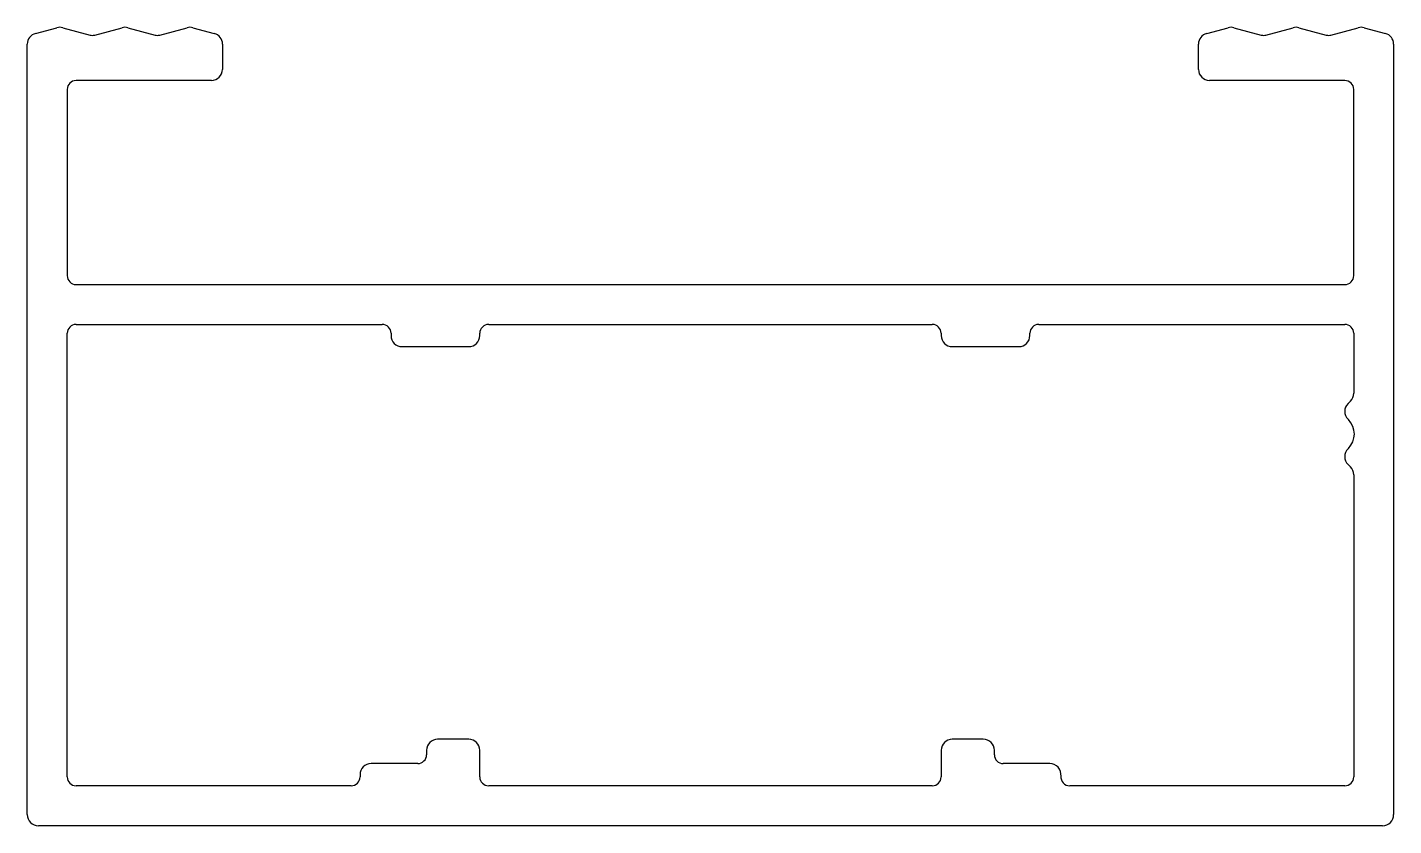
# Model space of a CAD drawing. Extents: x 1694.8 to 1725.6, y 1131.4 to 1149.4.
import ezdxf

# ---------------------------------------------------------------- set-up
doc = ezdxf.new("R2010")
doc.units = 0
doc.layers.get('0').update_dxf_attribs({"linetype": 'CONTINUOUS'})

msp = doc.modelspace()

# ---------------------------------------------------------------- linework, layer by layer
for p, q in [((1694.978, 1149.222), (1695.461, 1149.351)), ((1695.591, 1149.351), (1696.207, 1149.186)), ((1696.311, 1149.186), (1696.928, 1149.351)), ((1697.057, 1149.351), (1697.674, 1149.186)), ((1697.778, 1149.186), (1698.394, 1149.351)), ((1698.524, 1149.351), (1699.007, 1149.222)), ((1721.378, 1149.222), (1721.861, 1149.351)), ((1721.991, 1149.351), (1722.607, 1149.186)), ((1722.711, 1149.186), (1723.328, 1149.351)), ((1723.457, 1149.351), (1724.074, 1149.186)), ((1724.178, 1149.186), (1724.794, 1149.351)), ((1724.924, 1149.351), (1725.407, 1149.222)), ((1694.792, 1131.611), (1694.792, 1148.98)), ((1699.192, 1148.98), (1699.192, 1148.411)), ((1721.192, 1148.411), (1721.192, 1148.98)), ((1725.592, 1148.98), (1725.592, 1131.611)), ((1695.692, 1147.961), (1695.692, 1143.761)), ((1698.942, 1148.161), (1695.892, 1148.161)), ((1724.492, 1148.161), (1721.442, 1148.161)), ((1724.692, 1143.761), (1724.692, 1147.961)), ((1695.892, 1143.561), (1724.492, 1143.561)), ((1695.692, 1132.461), (1695.692, 1142.461)), ((1695.892, 1142.661), (1702.792, 1142.661)), ((1702.992, 1142.461), (1702.992, 1142.411)), ((1704.992, 1142.411), (1704.992, 1142.461)), ((1705.192, 1142.661), (1715.192, 1142.661)), ((1715.392, 1142.461), (1715.392, 1142.411)), ((1717.392, 1142.411), (1717.392, 1142.461)), ((1717.592, 1142.661), (1724.492, 1142.661)), ((1724.692, 1142.461), (1724.692, 1141.109)), ((1703.242, 1142.161), (1704.742, 1142.161)), ((1715.642, 1142.161), (1717.142, 1142.161)), ((1724.619, 1140.933), (1724.564, 1140.877)), ((1724.564, 1140.523), (1724.571, 1140.516)), ((1724.571, 1139.866), (1724.564, 1139.859)), ((1724.564, 1139.505), (1724.619, 1139.45)), ((1724.692, 1139.273), (1724.692, 1132.461)), ((1704.742, 1133.311), (1704.042, 1133.311)), ((1716.342, 1133.311), (1715.642, 1133.311)), ((1703.792, 1133.061), (1703.792, 1132.961)), ((1704.992, 1132.461), (1704.992, 1133.061)), ((1715.392, 1133.061), (1715.392, 1132.461)), ((1716.592, 1132.961), (1716.592, 1133.061)), ((1703.592, 1132.761), (1702.542, 1132.761)), ((1717.839, 1132.761), (1716.792, 1132.761)), ((1702.092, 1132.261), (1695.892, 1132.261)), ((1702.292, 1132.511), (1702.292, 1132.461)), ((1715.192, 1132.261), (1705.192, 1132.261)), ((1724.492, 1132.261), (1718.292, 1132.261)), ((1725.342, 1131.361), (1695.042, 1131.361))]:
    msp.add_line(p, q)
for centre, radius, start, end in [((1695.042, 1148.98), 0.25, 105, 180), ((1695.526, 1149.11), 0.25, 75, 105), ((1696.259, 1149.379), 0.2, 254.9999, 285), ((1696.992, 1149.11), 0.25, 75, 105), ((1697.726, 1149.379), 0.2, 255, 285), ((1698.459, 1149.11), 0.25, 75, 105), ((1698.942, 1148.98), 0.25, 360, 75), ((1721.442, 1148.98), 0.25, 105, 180), ((1721.926, 1149.11), 0.25, 75, 105), ((1722.659, 1149.379), 0.2, 255, 285), ((1723.392, 1149.11), 0.25, 75, 105), ((1724.126, 1149.379), 0.2, 255, 285), ((1724.859, 1149.11), 0.25, 75, 105), ((1725.342, 1148.98), 0.25, 360, 75), ((1698.942, 1148.411), 0.25, 270, 0), ((1721.442, 1148.411), 0.25, 180, 270), ((1695.892, 1147.961), 0.2, 90, 180), ((1724.492, 1147.961), 0.2, 0, 90), ((1695.892, 1143.761), 0.2, 180, 270), ((1724.492, 1143.761), 0.2, 270, 360), ((1695.892, 1142.461), 0.2, 90, 180), ((1702.792, 1142.461), 0.2, 360, 90), ((1703.242, 1142.411), 0.25, 180, 270), ((1704.742, 1142.411), 0.25, 270, 0), ((1705.192, 1142.461), 0.2, 90, 180), ((1715.192, 1142.461), 0.2, 360, 90), ((1715.642, 1142.411), 0.25, 180, 270), ((1717.142, 1142.411), 0.25, 270, 0), ((1717.592, 1142.461), 0.2, 90, 180), ((1724.492, 1142.461), 0.2, 360, 90), ((1724.74, 1140.7), 0.25, 135, 225), ((1724.442, 1141.109), 0.25, 315, 0), ((1724.246, 1140.191), 0.46, 315, 45), ((1724.74, 1139.682), 0.25, 135, 225), ((1724.442, 1139.273), 0.25, 360, 45), ((1704.042, 1133.061), 0.25, 90, 180), ((1704.742, 1133.061), 0.25, 0, 90), ((1715.642, 1133.061), 0.25, 90, 180), ((1716.342, 1133.061), 0.25, 0, 90), ((1703.592, 1132.961), 0.2, 270, 0), ((1716.792, 1132.961), 0.2, 180, 270), ((1702.542, 1132.511), 0.25, 90, 180), ((1717.839, 1132.505), 0.256, 354.4628, 90), ((1695.892, 1132.461), 0.2, 180, 270), ((1702.092, 1132.461), 0.2, 270, 0), ((1705.192, 1132.461), 0.2, 180, 270), ((1715.192, 1132.461), 0.2, 270, 0), ((1718.292, 1132.461), 0.2, 174.4628, 270), ((1724.492, 1132.461), 0.2, 270, 0), ((1695.042, 1131.611), 0.25, 180, 270), ((1725.342, 1131.611), 0.25, 270, 0)]:
    msp.add_arc(centre, radius, start, end)

doc.saveas('drawing.dxf')
